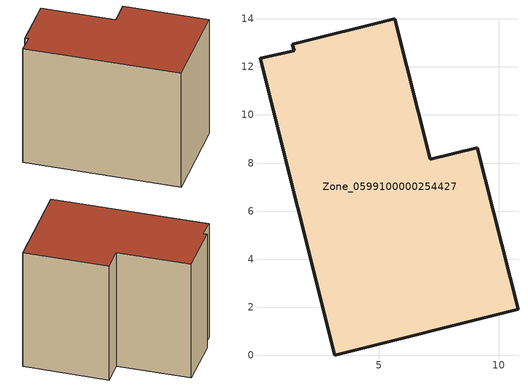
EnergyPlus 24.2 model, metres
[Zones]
Zone_0599100000254427
 floor ground (C_G): 0.06,12.36 1.48,12.66 1.4,12.94 5.67,14.01 7.14,8.15 9.1,8.64 10.79,1.91 3.17,0 z0
 wall outside (C_F): 10.79,1.91 9.1,8.64 7.14,8.15 5.67,14.01 1.4,12.94 1.48,12.66 0.06,12.36 3.17,0 10.79,1.91 z0:10.53
 roof outside (C_R): 1.48,12.66 0.06,12.36 3.17,0 10.79,1.91 9.1,8.64 7.14,8.15 5.67,14.01 1.4,12.94 z10.53
[BUILDING]
Pand.0599100000254427: North Axis=0; Terrain=City; Loads Convergence Tolerance Value=0.04; Temperature Convergence Tolerance Value=0.4; Solar Distribution=FullExterior; Maximum Number of Warmup Days=25; Minimum Number of Warmup Days=1
[Site:Location]
Rotterdam.The.Hague.AP_ZH_NLD Design_Conditions: Latitude=51.96; Longitude=4.45; Time Zone=1; Elevation=-4.5
[SITE:GROUNDTEMPERATURE:BUILDINGSURFACE]
18, 18, 18, 18, 18, 18, 18, 18, 18, 18, 18, 18
[MATERIAL] Thermal Absorptance=0.9; Solar Absorptance=0.7; Visible Absorptance=0.7
Name | Roughness | Thickness | Conductivity | Density | Specific Heat
G.TC.1992-2005 | MediumSmooth | 0.15 | 0.06 | 540 | 1210
F.TC.1992-2005 | Rough | 0.3 | 0.12 | 1920 | 840
R.TC.1992-2005 | MediumRough | 0.2 | 0.08 | 1500 | 1000
[CONSTRUCTION]
C_G: G.TC.1992-2005
C_F: F.TC.1992-2005
C_R: R.TC.1992-2005
[ZONE]
Zone_0599100000254427: Type=1; Multiplier=1; Ceiling Height=Autocalculate; Volume=Autocalculate; Floor Area=autocalculate; Part of Total Floor Area=Yes
[ZONEINFILTRATION:DESIGNFLOWRATE]
Infil_Zone_0599100000254427: Zone or ZoneList or Space or SpaceList=Zone_0599100000254427; Schedule=AlwaysOn; Design Flow Rate Calculation Method=Flow/Area; Flow Rate per Floor Area=0.0015; Constant Term Coefficient=1; Temperature Term Coefficient=0; Velocity Term Coefficient=0; Velocity Squared Term Coefficient=0
[HVACTEMPLATE:ZONE:IDEALLOADSAIRSYSTEM]
Zone_0599100000254427: Maximum Heating Supply Air Temperature=50; Minimum Cooling Supply Air Temperature=13; Maximum Heating Supply Air Humidity Ratio=0.0156; Minimum Cooling Supply Air Humidity Ratio=0.0077; Heating Limit=NoLimit; Cooling Limit=NoLimit; Dehumidification Control Type=ConstantSensibleHeatRatio; Cooling Sensible Heat Ratio=0.7; Dehumidification Setpoint=60; Humidification Control Type=None; Humidification Setpoint=30; Outdoor Air Method=None; Outdoor Air Flow Rate per Person=0.00944; Outdoor Air Flow Rate per Zone Floor Area=0; Outdoor Air Flow Rate per Zone=0; Demand Controlled Ventilation Type=None; Outdoor Air Economizer Type=NoEconomizer; Heat Recovery Type=None; Sensible Heat Recovery Effectiveness=0.7; Latent Heat Recovery Effectiveness=0.65
[ZONECONTROL:THERMOSTAT]
ThermostatControl_Zone_0599100000254427: Zone or ZoneList=Zone_0599100000254427; Control Type Schedule=DualSetpointControlType; Control 1=Thermostat_Zone_0599100000254427; Temperature Difference Between Cutout And Setpoint=0
[THERMOSTATSETPOINT:DUALSETPOINT]
Thermostat_Zone_0599100000254427: Heating Setpoint Temperature Schedule=HeatingSetpoint_Zone_0599100000254427; Cooling Setpoint Temperature Schedule=CoolingSetpoint_Zone_0599100000254427
[SCHEDULE:COMPACT]
HeatingSetpoint_Zone_0599100000254427: Through: 12/31, For: AllDays, Until: 24:00, 21
CoolingSetpoint_Zone_0599100000254427: Through: 12/31, For: AllDays, Until: 24:00, 24
DualSetpointControlType: Through: 12/31, For: AllDays, Until: 24:00, 4
AlwaysOn: Through: 12/31, For: AllDays, Until: 24:00, 1
